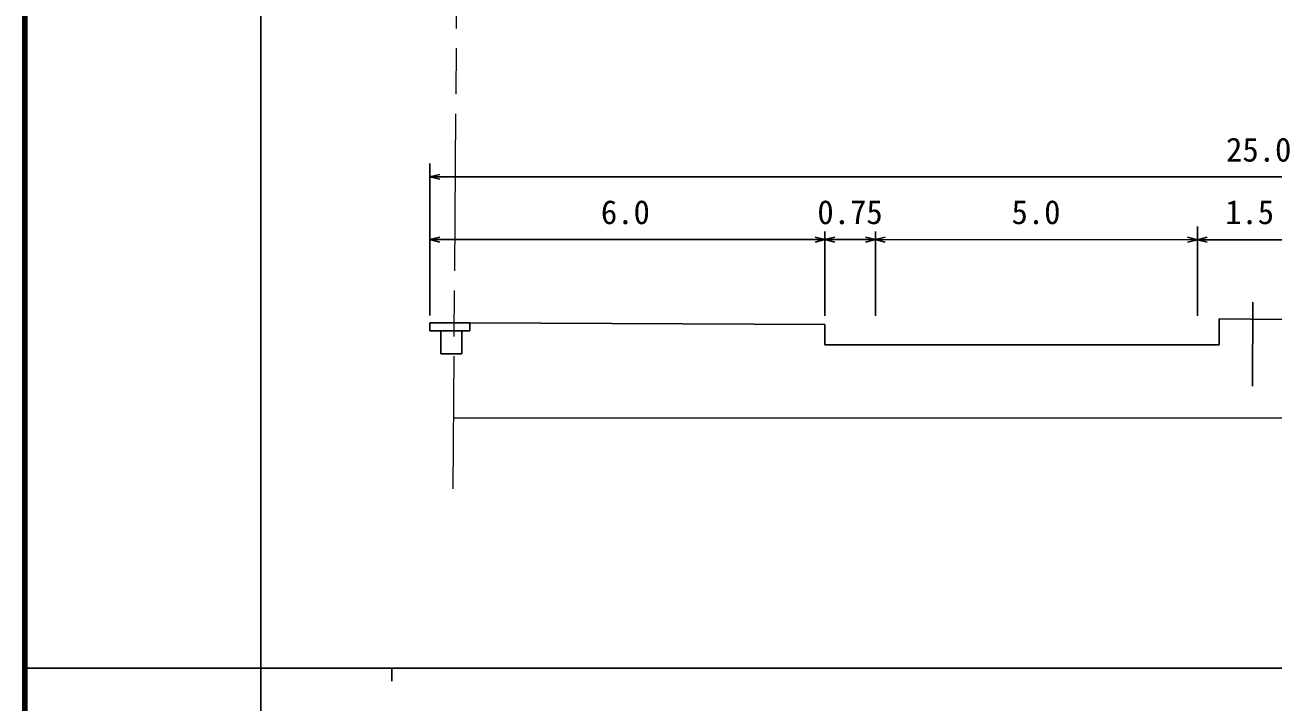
# Model space of a CAD drawing. Units: millimetres, scale not verified. Extents: x 40000 to 680000, y 20000 to 380000.
# Drawn here: x 40000 to 135272, y 202409 to 254085 of the extents above; entities that cross this region are included whole.
import ezdxf
from ezdxf.enums import TextEntityAlignment as Align

# ---------------------------------------------------------------- set-up
doc = ezdxf.new("R2010")
doc.units = ezdxf.units.MM
doc.header["$LTSCALE"] = 1000
doc.linetypes.add('CHAIN', pattern=[18.5, 12, -1.5, 3.5, -1.5])
for name, color, linetype, lineweight in [('M-BGD', 7, 'Continuous', 25), ('M-BMK', 2, 'CHAIN', 13), ('M-STR-HTXT', 7, 'Continuous', 13), ('M-TTL', 2, 'Continuous', 140), ('M-TTL-BAND', 7, 'Continuous', 25)]:
    doc.layers.add(name, color=color, linetype=linetype, lineweight=lineweight)
doc.styles.add('ＭＳ ゴシック', font='')
doc.styles.get('ＭＳ ゴシック').set_extended_font_data('MS Gothic')

msp = doc.modelspace()

# ---------------------------------------------------------------- linework, layer by layer
at = {"layer": 'M-BGD'}
for p, q in [((70909, 231901), (70911, 243499)), ((71662, 242684), (70910, 242497)), ((70910, 242497), (71662, 242309)), ((70910, 242497), (195719, 242481)), ((101065, 238334), (101064, 231897)), ((104914, 238334), (104913, 231896)), ((129503, 238698), (129502, 231893)), ((71661, 237891), (70910, 237703)), ((70910, 237703), (71661, 237515)), ((70910, 237703), (101065, 237700)), ((101065, 237700), (100313, 237887)), ((100313, 237512), (101065, 237700)), ((101817, 237887), (101065, 237700)), ((101065, 237700), (101817, 237511)), ((101065, 237700), (104914, 237699)), ((104914, 237699), (104162, 237887)), ((104162, 237511), (104914, 237699)), ((105665, 237887), (104914, 237699)), ((104914, 237699), (105665, 237511)), ((104914, 237699), (129502, 237696)), ((129502, 237696), (128751, 237884)), ((128751, 237508), (129502, 237696)), ((130254, 237884), (129502, 237696)), ((129502, 237696), (130254, 237508)), ((129502, 237696), (137924, 237695)), ((133716, 226507), (133717, 232924)), ((131158, 229663), (131169, 231650)), ((131169, 231650), (135969, 231616)), ((70909, 231345), (73966, 231345)), ((70909, 230738), (70909, 231345)), ((73965, 230738), (70909, 230738)), ((71735, 228986), (71736, 230738)), ((71736, 230738), (73359, 230738)), ((73359, 230738), (73358, 228986)), ((73966, 231345), (73965, 230738)), ((73966, 231345), (101064, 231219)), ((101064, 231219), (101064, 229659)), ((101064, 229659), (131158, 229663)), ((73358, 228986), (71735, 228986))]:
    msp.add_line(p, q, dxfattribs=at)
at = {"layer": 'M-BMK'}
msp.add_line((73596, 339809), (72649, 218689), dxfattribs=at)
at = {"layer": 'M-STR-HTXT'}
msp.add_line((72691, 224108), (256719, 224108), dxfattribs=at)
at = {"layer": 'M-TTL'}
msp.add_line((40000, 380000), (40000, 20000), dxfattribs=at)
at = {"layer": 'M-TTL-BAND'}
for p, q in [((58000, 370000), (58000, 20000)), ((40000, 205000), (579000, 205000)), ((68000, 205000), (68000, 204000))]:
    msp.add_line(p, q, dxfattribs=at)

# ---------------------------------------------------------------- texts
at = {"layer": 'M-BGD', "style": 'ＭＳ ゴシック'}
for s, p in [('25.0', (131684, 243106)), ('6.0', (83963, 238334)), ('0.75', (100488, 238334)), ('5.0', (115307, 238334)), ('1.5', (131612, 238334))]:
    msp.add_text(s, height=1833, dxfattribs=at).set_placement(p, align=Align.BOTTOM_LEFT)

doc.saveas('drawing.dxf')
